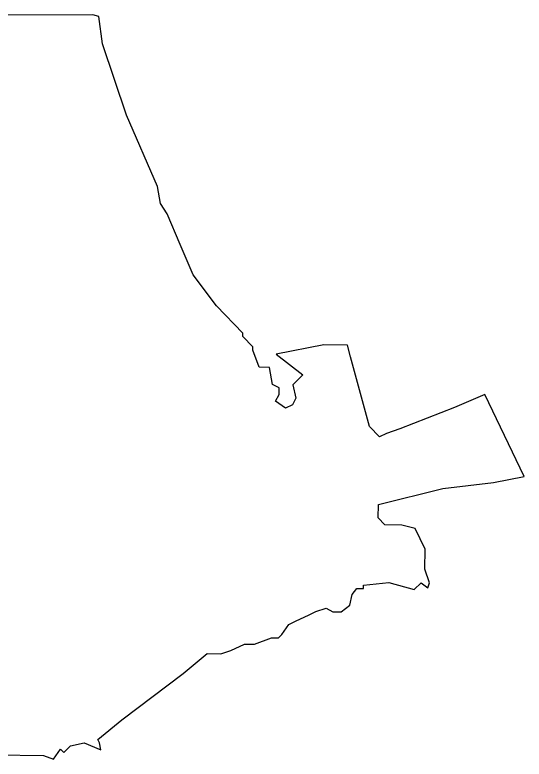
# Model space of a CAD drawing. Header units: metres. Extents: x 306960 to 311448, y 1923942 to 1927669.
# Drawn here: x 309204 to 311448, y 1923942 to 1927219 of the extents above; entities that cross this region are included whole.
import ezdxf

# ---------------------------------------------------------------- set-up
doc = ezdxf.new("R2010")
doc.units = ezdxf.units.M
doc.layers.add('VILLAGE BOUNDRY', color=10, linetype='Continuous')

msp = doc.modelspace()

# ---------------------------------------------------------------- linework, layer by layer
at = {"layer": 'VILLAGE BOUNDRY'}
msp.add_lwpolyline([(309122.1, 1923960.8), (309330.3, 1923957.3), (309374.7, 1923941.7), (309405.1, 1923985.8), (309419.8, 1923970.7), (309450, 1924000), (309509.8, 1924013.8), (309583.6, 1923982.9), (309576.6, 1924012.7), (309569.5, 1924027.7), (309675.1, 1924115.3), (309946.1, 1924319), (310051.7, 1924406.5), (310111.2, 1924405.5), (310156.1, 1924419.7), (310216.1, 1924448.4), (310260.7, 1924447.7), (310335.5, 1924476.2), (310365.2, 1924475.7), (310380.4, 1924490.3), (310410.9, 1924534.5), (310440.8, 1924548.9), (310500.8, 1924577.6), (310530.8, 1924592), (310575.7, 1924606.1), (310605.1, 1924590.8), (310642.3, 1924590.1), (310680, 1924619.3), (310690.4, 1924667), (310711, 1924693.1), (310740.7, 1924692.6), (310741, 1924707.5), (310852, 1924719.2), (310963.8, 1924688.9), (310994, 1924718.2), (311023.4, 1924695.4), (311031.2, 1924717.6), (311009.9, 1924777.5), (311011.3, 1924866.7), (310968.2, 1924956.6), (310909, 1924972.5), (310834.6, 1924973.7), (310805.4, 1925004), (310806.3, 1925063.5), (311090.1, 1925133.1), (311313.7, 1925159.2), (311448, 1925186.7), (311275.4, 1925546.6), (311140.6, 1925489.3), (310901.1, 1925396.6), (310841.3, 1925375.2), (310811.3, 1925360.9), (310767.4, 1925406.2), (310683.2, 1925712.5), (310669.2, 1925764.9), (310565.1, 1925766.6), (310356.2, 1925725.4), (310473.7, 1925634.2), (310428.3, 1925590.3), (310442.2, 1925530.6), (310426.8, 1925501.1), (310396.8, 1925486.7), (310352.7, 1925517.2), (310368.1, 1925546.7), (310368.6, 1925576.4), (310339, 1925591.8), (310325.4, 1925666.4), (310280.8, 1925667.1), (310252.3, 1925742), (310252.5, 1925756.8), (310208.7, 1925802.2), (310208.9, 1925817.1), (310091.9, 1925938), (309990, 1926073.6), (309932.7, 1926208.4), (309875.5, 1926343.2), (309846.5, 1926388.3), (309832.8, 1926462.9), (309696.7, 1926777.6), (309590.3, 1927091.7), (309573.7, 1927211), (309547.8, 1927218.8), (309161, 1927217.8)], dxfattribs=at)

doc.saveas('drawing.dxf')
